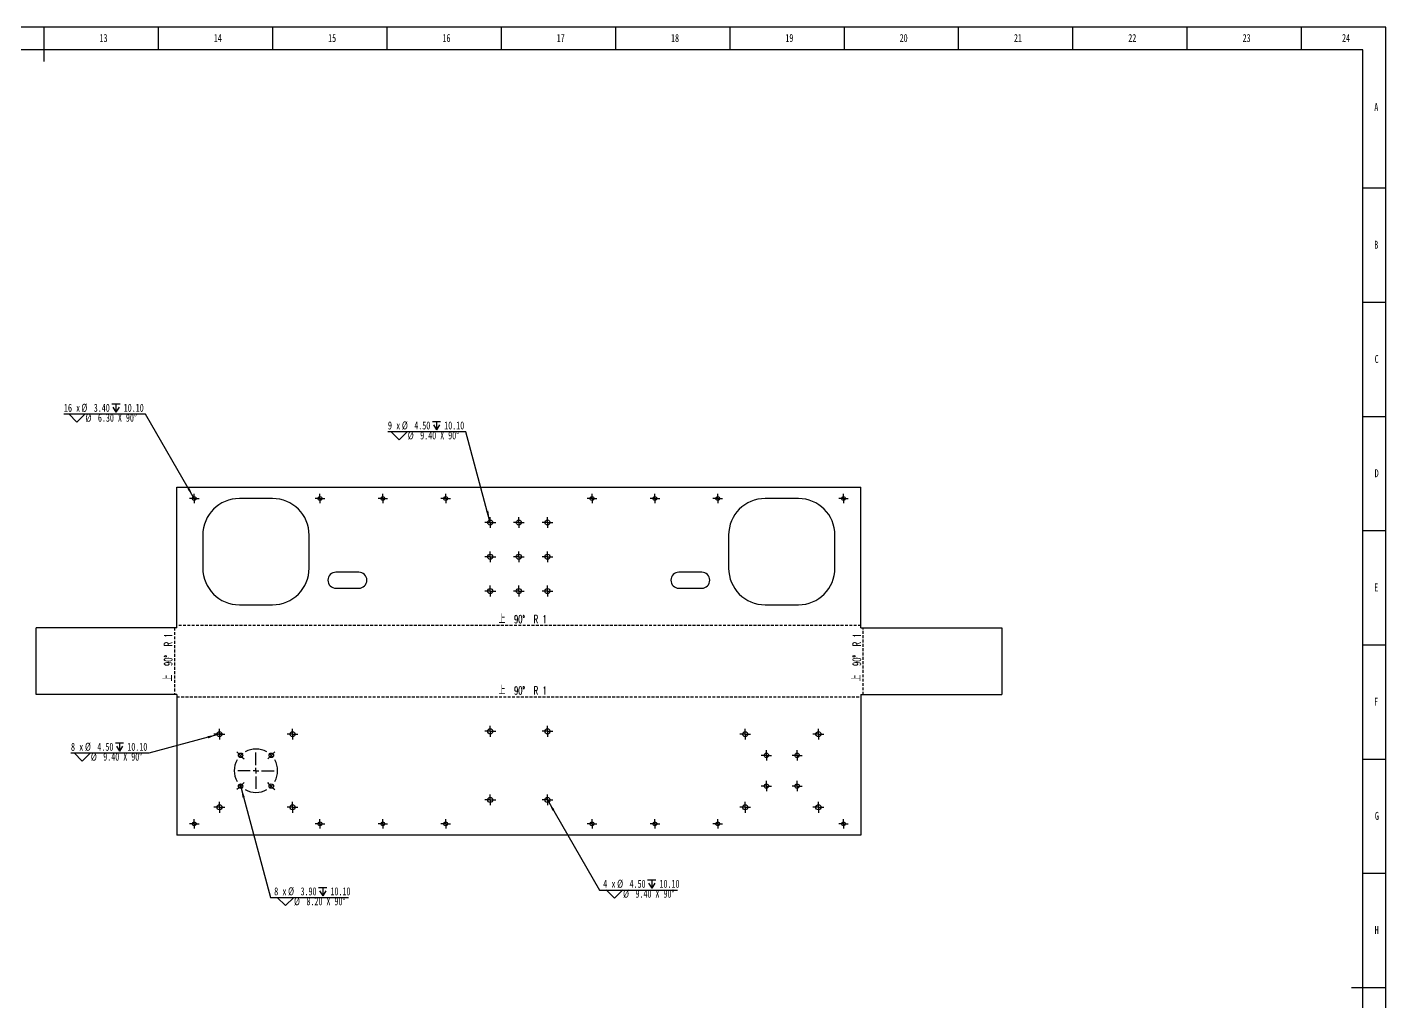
# Model space of a CAD drawing. Header units: millimetres. Extents: x 0 to 1189, y 0 to 841.
# Drawn here: x 595 to 1189, y 414 to 841 of the extents above; entities that cross this region are included whole.
import ezdxf

# ---------------------------------------------------------------- set-up
doc = ezdxf.new("R2010")
doc.units = ezdxf.units.MM
doc.linetypes.add('HIDDEN', pattern=[1.905, 1.27, -0.635])
doc.layers.add('10', color=7, linetype='Continuous')
doc.layers.add('5', color=7, linetype='Continuous')
doc.styles.add('SLDTEXTSTYLE5', font='TXT', dxfattribs={"width": 0.7})
doc.styles.add('SLDTEXTSTYLE6', font='TXT', dxfattribs={"width": 0.65})
doc.styles.add('SLDTEXTSTYLE7', font='TXT', dxfattribs={"width": 0.633333})
doc.styles.add('SLDTEXTSTYLE8', font='TXT', dxfattribs={"width": 0.609091, "bigfont": 'bigfont'})
doc.dimstyles.new('SLDDIMSTYLE1', dxfattribs={"dimtxt": 3.5, "dimasz": 4.08, "dimexe": 0, "dimexo": 0.0625, "dimgap": 0.875, "dimtad": 0, "dimtih": 1, "dimtoh": 1, "dimlfac": 2, "dimrnd": 1e-09, "dimzin": 4, "dimdsep": 46, "dimtxsty": 'SLDTEXTSTYLE5', "dimblk1": 'NONE', "dimsah": 1, "dimcen": 0, "dimadec": 0, "dimazin": 1, "dimtfac": 1, "dimtmove": 0, "dimatfit": 3, "dimldrblk": 'NONE', "dimfxl": 0, "dimfrac": 2, "dimtolj": 1, "dimtzin": 12, "dimarcsym": 0})

# ---------------------------------------------------------------- blocks, each defined once
blk = doc.blocks.new('SW_SYMBOL_HOLE_DEPTH')
at = {"layer": '10', "color": 0}
for p, q in [((0, 875), (800, 875)), ((100, 555), (400, 75)), ((400, 875), (400, 75)), ((700, 555), (400, 75))]:
    blk.add_line(p, q, dxfattribs=at)
blk = doc.blocks.new('SW_SYMBOL_HOLE_SINK')
at = {"layer": '10', "color": 0}
for p, q in [((0, 875), (800, 75)), ((800, 75), (1600, 875))]:
    blk.add_line(p, q, dxfattribs=at)
blk = doc.blocks.new('_D')
at = {"layer": '10'}
for p, q in [((646.43, 671.64), (610.76, 671.64)), ((667.35, 635.41), (646.43, 671.64)), ((668.2, 633.93), (667.35, 635.41))]:
    blk.add_line(p, q, dxfattribs=at)
blk.add_solid([(667.35, 635.41), (665.75, 639.19), (664.87, 638.68)], dxfattribs=at)
at = {"layer": '10', "xscale": 0.004511737089201878, "yscale": 0.004511737089201878, "zscale": 0.004511737089201878}
for name, p in [('SW_SYMBOL_HOLE_SINK', (612.87, 667.79)), ('SW_SYMBOL_HOLE_DEPTH', (631.73, 672.14))]:
    blk.add_blockref(name, p, dxfattribs=at)
at = {"layer": '10', "char_height": 3.5, "attachment_point": 1}
for s, insert, style in [('16 x', (610.76, 676.13), 'SLDTEXTSTYLE6'), ('%%c', (618.42, 676.14), 'SLDTEXTSTYLE5'), ('%%c', (620.23, 671.8), 'SLDTEXTSTYLE5'), ('3.40', (623.84, 676.13), 'SLDTEXTSTYLE5'), ('6.30 X 90°', (625.66, 671.78), 'SLDTEXTSTYLE5'), ('10.10', (636.94, 676.13), 'SLDTEXTSTYLE5')]:
    blk.add_mtext(s, dxfattribs=dict(at, insert=insert, style=style))
blk = doc.blocks.new('_None')
blk = doc.blocks.new('_D_1')
at = {"layer": '10'}
for p, q in [((786.62, 663.92), (752.49, 663.92)), ((796.99, 625.26), (786.62, 663.92)), ((797.57, 623.08), (796.99, 625.26))]:
    blk.add_line(p, q, dxfattribs=at)
blk.add_solid([(796.99, 625.26), (796.42, 629.33), (795.44, 629.07)], dxfattribs=at)
at = {"layer": '10', "xscale": 0.004511737089201878, "yscale": 0.004511737089201878, "zscale": 0.004511737089201878}
for name, p in [('SW_SYMBOL_HOLE_DEPTH', (771.93, 664.42)), ('SW_SYMBOL_HOLE_SINK', (753.83, 660.07))]:
    blk.add_blockref(name, p, dxfattribs=at)
at = {"layer": '10', "char_height": 3.5, "attachment_point": 1}
for s, insert, style in [('9 x', (752.49, 668.41), 'SLDTEXTSTYLE7'), ('%%c', (758.61, 668.42), 'SLDTEXTSTYLE5'), ('4.50', (764.04, 668.41), 'SLDTEXTSTYLE5'), ('10.10', (777.14, 668.41), 'SLDTEXTSTYLE5'), ('%%c', (761.19, 664.08), 'SLDTEXTSTYLE5'), ('9.40 X 90°', (766.62, 664.06), 'SLDTEXTSTYLE5')]:
    blk.add_mtext(s, dxfattribs=dict(at, insert=insert, style=style))
blk = doc.blocks.new('_D_2')
at = {"layer": '10'}
for p, q in [((821.71, 503.75), (822.84, 501.8)), ((822.84, 501.8), (845.06, 463.3)), ((845.06, 463.3), (879.2, 463.3))]:
    blk.add_line(p, q, dxfattribs=at)
blk.add_solid([(822.84, 501.8), (824.44, 498.01), (825.32, 498.52)], dxfattribs=at)
at = {"layer": '10', "xscale": 0.004511737089201878, "yscale": 0.004511737089201878, "zscale": 0.004511737089201878}
for name, p in [('SW_SYMBOL_HOLE_DEPTH', (866.09, 463.8)), ('SW_SYMBOL_HOLE_SINK', (847.99, 459.45))]:
    blk.add_blockref(name, p, dxfattribs=at)
at = {"layer": '10', "char_height": 3.5, "attachment_point": 1}
for s, insert, style in [('4 x', (846.65, 467.79), 'SLDTEXTSTYLE7'), ('%%c', (852.78, 467.81), 'SLDTEXTSTYLE5'), ('%%c', (855.36, 463.46), 'SLDTEXTSTYLE5'), ('4.50', (858.21, 467.79), 'SLDTEXTSTYLE5'), ('9.40 X 90°', (860.78, 463.45), 'SLDTEXTSTYLE5'), ('10.10', (871.31, 467.79), 'SLDTEXTSTYLE5')]:
    blk.add_mtext(s, dxfattribs=dict(at, insert=insert, style=style))
blk = doc.blocks.new('_D_3')
at = {"layer": '10'}
for p, q in [((687.81, 509.75), (688.31, 507.86)), ((688.31, 507.86), (701.14, 459.99)), ((701.14, 459.99), (735.27, 459.99))]:
    blk.add_line(p, q, dxfattribs=at)
blk.add_solid([(688.31, 507.86), (688.88, 503.79), (689.86, 504.05)], dxfattribs=at)
at = {"layer": '10', "xscale": 0.004511737089201878, "yscale": 0.004511737089201878, "zscale": 0.004511737089201878}
for name, p in [('SW_SYMBOL_HOLE_DEPTH', (722.16, 460.48)), ('SW_SYMBOL_HOLE_SINK', (704.07, 456.14))]:
    blk.add_blockref(name, p, dxfattribs=at)
at = {"layer": '10', "char_height": 3.5, "attachment_point": 1}
for s, insert, style in [('8 x', (702.73, 464.48), 'SLDTEXTSTYLE7'), ('%%c', (708.85, 464.49), 'SLDTEXTSTYLE5'), ('3.90', (714.28, 464.48), 'SLDTEXTSTYLE5'), ('10.10', (727.37, 464.48), 'SLDTEXTSTYLE5'), ('%%c', (711.43, 460.14), 'SLDTEXTSTYLE5'), ('8.20 X 90°', (716.86, 460.13), 'SLDTEXTSTYLE5')]:
    blk.add_mtext(s, dxfattribs=dict(at, insert=insert, style=style))
blk = doc.blocks.new('_D_4')
at = {"layer": '10'}
for p, q in [((677.69, 531.23), (647.99, 523.27)), ((679.86, 531.81), (677.69, 531.23)), ((647.99, 523.27), (613.85, 523.27))]:
    blk.add_line(p, q, dxfattribs=at)
blk.add_solid([(677.69, 531.23), (673.62, 530.66), (673.88, 529.68)], dxfattribs=at)
at = {"layer": '10', "xscale": 0.004511737089201878, "yscale": 0.004511737089201878, "zscale": 0.004511737089201878}
for name, p in [('SW_SYMBOL_HOLE_SINK', (615.2, 519.42)), ('SW_SYMBOL_HOLE_DEPTH', (633.3, 523.76))]:
    blk.add_blockref(name, p, dxfattribs=at)
at = {"layer": '10', "char_height": 3.5, "attachment_point": 1}
for s, insert, style in [('8 x', (613.85, 527.75), 'SLDTEXTSTYLE7'), ('%%c', (619.98, 527.77), 'SLDTEXTSTYLE5'), ('%%c', (622.56, 523.42), 'SLDTEXTSTYLE5'), ('4.50', (625.41, 527.75), 'SLDTEXTSTYLE5'), ('9.40 X 90°', (627.99, 523.41), 'SLDTEXTSTYLE5'), ('10.10', (638.51, 527.75), 'SLDTEXTSTYLE5')]:
    blk.add_mtext(s, dxfattribs=dict(at, insert=insert, style=style))
blk = doc.blocks.new('SW_CENTERMARKSYMBOL_30')
at = {"layer": '10', "color": 0}
for p, q in [((-14.32, 14.32), (-15.01, 15.01)), ((-13.44, 13.44), (-14.32, 14.32)), ((-13.44, 13.44), (-12.55, 12.55)), ((-12.55, 12.55), (-11.86, 11.86)), ((-6.72, 9.22), (-6.72, 14.69)), ((-0.88, 12.55), (-1.57, 11.86)), ((0, 13.44), (-0.88, 12.55)), ((0, 13.44), (0.88, 14.32)), ((0.88, 14.32), (1.57, 15.01)), ((-9.22, 6.72), (-14.69, 6.72)), ((-6.72, 6.72), (-7.97, 6.72)), ((-6.72, 6.72), (-6.72, 7.97)), ((-6.72, 6.72), (-6.72, 5.47)), ((-6.72, 6.72), (-5.47, 6.72)), ((-4.22, 6.72), (1.25, 6.72)), ((-13.44, 0), (-14.32, -0.88)), ((-13.44, 0), (-12.55, 0.88)), ((-12.55, 0.88), (-11.86, 1.57)), ((-6.72, 4.22), (-6.72, -1.25)), ((-0.88, 0.88), (-1.57, 1.57)), ((0, 0), (-0.88, 0.88)), ((0, 0), (0.88, -0.88)), ((-14.32, -0.88), (-15.01, -1.57)), ((0.88, -0.88), (1.57, -1.57))]:
    blk.add_line(p, q, dxfattribs=at)
for start, end in [(135, 142.53892), (127.46108, 135), (60.07784, 119.92216), (45, 52.53892), (37.46108, 45), (150.07784, 209.92216), (330.07784, 29.92216), (217.46108, 225), (225, 232.53892), (307.46108, 315), (315, 322.53892), (240.07784, 299.92216)]:
    blk.add_arc((-6.72, 6.72), 9.5, start, end, dxfattribs=at)
blk = doc.blocks.new('SW_CENTERMARKSYMBOL_31')
at = {"layer": '10', "color": 0}
for p, q in [((-1.25, 0), (-2.375, 0)), ((0, 0), (-1.25, 0)), ((0, 1.25), (0, 2.375)), ((0, 0), (0, 1.25)), ((0, 0), (0, -1.25)), ((0, 0), (1.25, 0)), ((1.25, 0), (2.375, 0)), ((0, -1.25), (0, -2.375))]:
    blk.add_line(p, q, dxfattribs=at)
blk = doc.blocks.new('SW_CENTERMARKSYMBOL_32')
at = {"layer": '10', "color": 0}
for p, q in [((-1.25, 0), (-2.375, 0)), ((0, 0), (-1.25, 0)), ((0, 1.25), (0, 2.375)), ((0, 0), (0, 1.25)), ((0, 0), (0, -1.25)), ((0, 0), (1.25, 0)), ((1.25, 0), (2.375, 0)), ((0, -1.25), (0, -2.375))]:
    blk.add_line(p, q, dxfattribs=at)
blk = doc.blocks.new('SW_CENTERMARKSYMBOL_33')
at = {"layer": '10', "color": 0}
for p, q in [((-1.25, 0), (-2.375, 0)), ((0, 0), (-1.25, 0)), ((0, 1.25), (0, 2.375)), ((0, 0), (0, 1.25)), ((0, 0), (0, -1.25)), ((0, 0), (1.25, 0)), ((1.25, 0), (2.375, 0)), ((0, -1.25), (0, -2.375))]:
    blk.add_line(p, q, dxfattribs=at)
blk = doc.blocks.new('SW_CENTERMARKSYMBOL_34')
at = {"layer": '10', "color": 0}
for p, q in [((-1.25, 0), (-2.375, 0)), ((0, 0), (-1.25, 0)), ((0, 1.25), (0, 2.375)), ((0, 0), (0, 1.25)), ((0, 0), (0, -1.25)), ((0, 0), (1.25, 0)), ((1.25, 0), (2.375, 0)), ((0, -1.25), (0, -2.375))]:
    blk.add_line(p, q, dxfattribs=at)
blk = doc.blocks.new('SW_CENTERMARKSYMBOL_35')
at = {"layer": '10', "color": 0}
for p, q in [((-1.25, 0), (-2.375, 0)), ((0, 0), (-1.25, 0)), ((0, 1.25), (0, 2.375)), ((0, 0), (0, 1.25)), ((0, 0), (0, -1.25)), ((0, 0), (1.25, 0)), ((1.25, 0), (2.375, 0)), ((0, -1.25), (0, -2.375))]:
    blk.add_line(p, q, dxfattribs=at)
blk = doc.blocks.new('SW_CENTERMARKSYMBOL_36')
at = {"layer": '10', "color": 0}
for p, q in [((-1.25, 0), (-2.375, 0)), ((0, 0), (-1.25, 0)), ((0, 1.25), (0, 2.375)), ((0, 0), (0, 1.25)), ((0, 0), (0, -1.25)), ((0, 0), (1.25, 0)), ((1.25, 0), (2.375, 0)), ((0, -1.25), (0, -2.375))]:
    blk.add_line(p, q, dxfattribs=at)
blk = doc.blocks.new('SW_CENTERMARKSYMBOL_37')
at = {"layer": '10', "color": 0}
for p, q in [((-1.25, 0), (-2.375, 0)), ((0, 0), (-1.25, 0)), ((0, 1.25), (0, 2.375)), ((0, 0), (0, 1.25)), ((0, 0), (0, -1.25)), ((0, 0), (1.25, 0)), ((1.25, 0), (2.375, 0)), ((0, -1.25), (0, -2.375))]:
    blk.add_line(p, q, dxfattribs=at)
blk = doc.blocks.new('SW_CENTERMARKSYMBOL_38')
at = {"layer": '10', "color": 0}
for p, q in [((-1.25, 0), (-2.375, 0)), ((0, 0), (-1.25, 0)), ((0, 1.25), (0, 2.375)), ((0, 0), (0, 1.25)), ((0, 0), (0, -1.25)), ((0, 0), (1.25, 0)), ((1.25, 0), (2.375, 0)), ((0, -1.25), (0, -2.375))]:
    blk.add_line(p, q, dxfattribs=at)
blk = doc.blocks.new('SW_CENTERMARKSYMBOL_39')
at = {"layer": '10', "color": 0}
for p, q in [((-1.25, 0), (-2.375, 0)), ((0, 0), (-1.25, 0)), ((0, 1.25), (0, 2.375)), ((0, 0), (0, 1.25)), ((0, 0), (0, -1.25)), ((0, 0), (1.25, 0)), ((1.25, 0), (2.375, 0)), ((0, -1.25), (0, -2.375))]:
    blk.add_line(p, q, dxfattribs=at)
blk = doc.blocks.new('SW_CENTERMARKSYMBOL_40')
at = {"layer": '10', "color": 0}
for p, q in [((-1.25, 0), (-2.375, 0)), ((0, 0), (-1.25, 0)), ((0, 1.25), (0, 2.375)), ((0, 0), (0, 1.25)), ((0, 0), (0, -1.25)), ((0, 0), (1.25, 0)), ((1.25, 0), (2.375, 0)), ((0, -1.25), (0, -2.375))]:
    blk.add_line(p, q, dxfattribs=at)
blk = doc.blocks.new('SW_CENTERMARKSYMBOL_41')
at = {"layer": '10', "color": 0}
for p, q in [((-1.25, 0), (-2.375, 0)), ((0, 0), (-1.25, 0)), ((0, 1.25), (0, 2.375)), ((0, 0), (0, 1.25)), ((0, 0), (0, -1.25)), ((0, 0), (1.25, 0)), ((1.25, 0), (2.375, 0)), ((0, -1.25), (0, -2.375))]:
    blk.add_line(p, q, dxfattribs=at)
blk = doc.blocks.new('SW_CENTERMARKSYMBOL_42')
at = {"layer": '10', "color": 0}
for p, q in [((-1.25, 0), (-2.375, 0)), ((0, 0), (-1.25, 0)), ((0, 1.25), (0, 2.375)), ((0, 0), (0, 1.25)), ((0, 0), (0, -1.25)), ((0, 0), (1.25, 0)), ((1.25, 0), (2.375, 0)), ((0, -1.25), (0, -2.375))]:
    blk.add_line(p, q, dxfattribs=at)
blk = doc.blocks.new('SW_CENTERMARKSYMBOL_43')
at = {"layer": '10', "color": 0}
for p, q in [((-1.25, 0), (-2.225, 0)), ((0, 0), (-1.25, 0)), ((0, 1.25), (0, 2.225)), ((0, 0), (0, 1.25)), ((0, 0), (0, -1.25)), ((0, 0), (1.25, 0)), ((1.25, 0), (2.225, 0)), ((0, -1.25), (0, -2.225))]:
    blk.add_line(p, q, dxfattribs=at)
blk = doc.blocks.new('SW_CENTERMARKSYMBOL_44')
at = {"layer": '10', "color": 0}
for p, q in [((-1.25, 0), (-2.225, 0)), ((0, 0), (-1.25, 0)), ((0, 1.25), (0, 2.225)), ((0, 0), (0, 1.25)), ((0, 0), (0, -1.25)), ((0, 0), (1.25, 0)), ((1.25, 0), (2.225, 0)), ((0, -1.25), (0, -2.225))]:
    blk.add_line(p, q, dxfattribs=at)
blk = doc.blocks.new('SW_CENTERMARKSYMBOL_45')
at = {"layer": '10', "color": 0}
for p, q in [((-1.25, 0), (-2.225, 0)), ((0, 0), (-1.25, 0)), ((0, 1.25), (0, 2.225)), ((0, 0), (0, 1.25)), ((0, 0), (0, -1.25)), ((0, 0), (1.25, 0)), ((1.25, 0), (2.225, 0)), ((0, -1.25), (0, -2.225))]:
    blk.add_line(p, q, dxfattribs=at)
blk = doc.blocks.new('SW_CENTERMARKSYMBOL_46')
at = {"layer": '10', "color": 0}
for p, q in [((-1.25, 0), (-2.225, 0)), ((0, 0), (-1.25, 0)), ((0, 1.25), (0, 2.225)), ((0, 0), (0, 1.25)), ((0, 0), (0, -1.25)), ((0, 0), (1.25, 0)), ((1.25, 0), (2.225, 0)), ((0, -1.25), (0, -2.225))]:
    blk.add_line(p, q, dxfattribs=at)
blk = doc.blocks.new('SW_CENTERMARKSYMBOL_47')
at = {"layer": '10', "color": 0}
for p, q in [((-1.25, 0), (-2.1, 0)), ((0, 0), (-1.25, 0)), ((0, 1.25), (0, 2.1)), ((0, 0), (0, 1.25)), ((0, 0), (0, -1.25)), ((0, 0), (1.25, 0)), ((1.25, 0), (2.1, 0)), ((0, -1.25), (0, -2.1))]:
    blk.add_line(p, q, dxfattribs=at)
blk = doc.blocks.new('SW_CENTERMARKSYMBOL_48')
at = {"layer": '10', "color": 0}
for p, q in [((-1.25, 0), (-2.1, 0)), ((0, 0), (-1.25, 0)), ((0, 1.25), (0, 2.1)), ((0, 0), (0, 1.25)), ((0, 0), (0, -1.25)), ((0, 0), (1.25, 0)), ((1.25, 0), (2.1, 0)), ((0, -1.25), (0, -2.1))]:
    blk.add_line(p, q, dxfattribs=at)
blk = doc.blocks.new('SW_CENTERMARKSYMBOL_49')
at = {"layer": '10', "color": 0}
for p, q in [((-1.25, 0), (-2.1, 0)), ((0, 0), (-1.25, 0)), ((0, 1.25), (0, 2.1)), ((0, 0), (0, 1.25)), ((0, 0), (0, -1.25)), ((0, 0), (1.25, 0)), ((1.25, 0), (2.1, 0)), ((0, -1.25), (0, -2.1))]:
    blk.add_line(p, q, dxfattribs=at)
blk = doc.blocks.new('SW_CENTERMARKSYMBOL_50')
at = {"layer": '10', "color": 0}
for p, q in [((-1.25, 0), (-2.1, 0)), ((0, 0), (-1.25, 0)), ((0, 1.25), (0, 2.1)), ((0, 0), (0, 1.25)), ((0, 0), (0, -1.25)), ((0, 0), (1.25, 0)), ((1.25, 0), (2.1, 0)), ((0, -1.25), (0, -2.1))]:
    blk.add_line(p, q, dxfattribs=at)
blk = doc.blocks.new('SW_CENTERMARKSYMBOL_51')
at = {"layer": '10', "color": 0}
for p, q in [((-1.25, 0), (-2.1, 0)), ((0, 0), (-1.25, 0)), ((0, 1.25), (0, 2.1)), ((0, 0), (0, 1.25)), ((0, 0), (0, -1.25)), ((0, 0), (1.25, 0)), ((1.25, 0), (2.1, 0)), ((0, -1.25), (0, -2.1))]:
    blk.add_line(p, q, dxfattribs=at)
blk = doc.blocks.new('SW_CENTERMARKSYMBOL_52')
at = {"layer": '10', "color": 0}
for p, q in [((-1.25, 0), (-2.1, 0)), ((0, 0), (-1.25, 0)), ((0, 1.25), (0, 2.1)), ((0, 0), (0, 1.25)), ((0, 0), (0, -1.25)), ((0, 0), (1.25, 0)), ((1.25, 0), (2.1, 0)), ((0, -1.25), (0, -2.1))]:
    blk.add_line(p, q, dxfattribs=at)
blk = doc.blocks.new('SW_CENTERMARKSYMBOL_53')
at = {"layer": '10', "color": 0}
for p, q in [((-1.25, 0), (-2.1, 0)), ((0, 0), (-1.25, 0)), ((0, 1.25), (0, 2.1)), ((0, 0), (0, 1.25)), ((0, 0), (0, -1.25)), ((0, 0), (1.25, 0)), ((1.25, 0), (2.1, 0)), ((0, -1.25), (0, -2.1))]:
    blk.add_line(p, q, dxfattribs=at)
blk = doc.blocks.new('SW_CENTERMARKSYMBOL_54')
at = {"layer": '10', "color": 0}
for p, q in [((-1.25, 0), (-2.1, 0)), ((0, 0), (-1.25, 0)), ((0, 1.25), (0, 2.1)), ((0, 0), (0, 1.25)), ((0, 0), (0, -1.25)), ((0, 0), (1.25, 0)), ((1.25, 0), (2.1, 0)), ((0, -1.25), (0, -2.1))]:
    blk.add_line(p, q, dxfattribs=at)
blk = doc.blocks.new('SW_CENTERMARKSYMBOL_55')
at = {"layer": '10', "color": 0}
for p, q in [((-1.25, 0), (-2.375, 0)), ((0, 0), (-1.25, 0)), ((0, 1.25), (0, 2.375)), ((0, 0), (0, 1.25)), ((0, 0), (0, -1.25)), ((0, 0), (1.25, 0)), ((1.25, 0), (2.375, 0)), ((0, -1.25), (0, -2.375))]:
    blk.add_line(p, q, dxfattribs=at)
blk = doc.blocks.new('SW_CENTERMARKSYMBOL_56')
at = {"layer": '10', "color": 0}
for p, q in [((-1.25, 0), (-2.375, 0)), ((0, 0), (-1.25, 0)), ((0, 1.25), (0, 2.375)), ((0, 0), (0, 1.25)), ((0, 0), (0, -1.25)), ((0, 0), (1.25, 0)), ((1.25, 0), (2.375, 0)), ((0, -1.25), (0, -2.375))]:
    blk.add_line(p, q, dxfattribs=at)
blk = doc.blocks.new('SW_CENTERMARKSYMBOL_57')
at = {"layer": '10', "color": 0}
for p, q in [((-1.25, 0), (-2.375, 0)), ((0, 0), (-1.25, 0)), ((0, 1.25), (0, 2.375)), ((0, 0), (0, 1.25)), ((0, 0), (0, -1.25)), ((0, 0), (1.25, 0)), ((1.25, 0), (2.375, 0)), ((0, -1.25), (0, -2.375))]:
    blk.add_line(p, q, dxfattribs=at)
blk = doc.blocks.new('SW_CENTERMARKSYMBOL_58')
at = {"layer": '10', "color": 0}
for p, q in [((-1.25, 0), (-2.375, 0)), ((0, 0), (-1.25, 0)), ((0, 1.25), (0, 2.375)), ((0, 0), (0, 1.25)), ((0, 0), (0, -1.25)), ((0, 0), (1.25, 0)), ((1.25, 0), (2.375, 0)), ((0, -1.25), (0, -2.375))]:
    blk.add_line(p, q, dxfattribs=at)
blk = doc.blocks.new('SW_CENTERMARKSYMBOL_59')
at = {"layer": '10', "color": 0}
for p, q in [((-1.25, 0), (-2.375, 0)), ((0, 0), (-1.25, 0)), ((0, 1.25), (0, 2.375)), ((0, 0), (0, 1.25)), ((0, 0), (0, -1.25)), ((0, 0), (1.25, 0)), ((1.25, 0), (2.375, 0)), ((0, -1.25), (0, -2.375))]:
    blk.add_line(p, q, dxfattribs=at)
blk = doc.blocks.new('SW_CENTERMARKSYMBOL_60')
at = {"layer": '10', "color": 0}
for p, q in [((-1.25, 0), (-2.375, 0)), ((0, 0), (-1.25, 0)), ((0, 1.25), (0, 2.375)), ((0, 0), (0, 1.25)), ((0, 0), (0, -1.25)), ((0, 0), (1.25, 0)), ((1.25, 0), (2.375, 0)), ((0, -1.25), (0, -2.375))]:
    blk.add_line(p, q, dxfattribs=at)
blk = doc.blocks.new('SW_CENTERMARKSYMBOL_61')
at = {"layer": '10', "color": 0}
for p, q in [((-1.25, 0), (-2.375, 0)), ((0, 0), (-1.25, 0)), ((0, 1.25), (0, 2.375)), ((0, 0), (0, 1.25)), ((0, 0), (0, -1.25)), ((0, 0), (1.25, 0)), ((1.25, 0), (2.375, 0)), ((0, -1.25), (0, -2.375))]:
    blk.add_line(p, q, dxfattribs=at)
blk = doc.blocks.new('SW_CENTERMARKSYMBOL_62')
at = {"layer": '10', "color": 0}
for p, q in [((-1.25, 0), (-2.375, 0)), ((0, 0), (-1.25, 0)), ((0, 1.25), (0, 2.375)), ((0, 0), (0, 1.25)), ((0, 0), (0, -1.25)), ((0, 0), (1.25, 0)), ((1.25, 0), (2.375, 0)), ((0, -1.25), (0, -2.375))]:
    blk.add_line(p, q, dxfattribs=at)
blk = doc.blocks.new('SW_CENTERMARKSYMBOL_63')
at = {"layer": '10', "color": 0}
for p, q in [((-1.25, 0), (-2.375, 0)), ((0, 0), (-1.25, 0)), ((0, 1.25), (0, 2.375)), ((0, 0), (0, 1.25)), ((0, 0), (0, -1.25)), ((0, 0), (1.25, 0)), ((1.25, 0), (2.375, 0)), ((0, -1.25), (0, -2.375))]:
    blk.add_line(p, q, dxfattribs=at)
blk = doc.blocks.new('SW_CENTERMARKSYMBOL_64')
at = {"layer": '10', "color": 0}
for p, q in [((-1.25, 0), (-2.1, 0)), ((0, 0), (-1.25, 0)), ((0, 1.25), (0, 2.1)), ((0, 0), (0, 1.25)), ((0, 0), (0, -1.25)), ((0, 0), (1.25, 0)), ((1.25, 0), (2.1, 0)), ((0, -1.25), (0, -2.1))]:
    blk.add_line(p, q, dxfattribs=at)
blk = doc.blocks.new('SW_CENTERMARKSYMBOL_65')
at = {"layer": '10', "color": 0}
for p, q in [((-1.25, 0), (-2.1, 0)), ((0, 0), (-1.25, 0)), ((0, 1.25), (0, 2.1)), ((0, 0), (0, 1.25)), ((0, 0), (0, -1.25)), ((0, 0), (1.25, 0)), ((1.25, 0), (2.1, 0)), ((0, -1.25), (0, -2.1))]:
    blk.add_line(p, q, dxfattribs=at)
blk = doc.blocks.new('SW_CENTERMARKSYMBOL_66')
at = {"layer": '10', "color": 0}
for p, q in [((-1.25, 0), (-2.1, 0)), ((0, 0), (-1.25, 0)), ((0, 1.25), (0, 2.1)), ((0, 0), (0, 1.25)), ((0, 0), (0, -1.25)), ((0, 0), (1.25, 0)), ((1.25, 0), (2.1, 0)), ((0, -1.25), (0, -2.1))]:
    blk.add_line(p, q, dxfattribs=at)
blk = doc.blocks.new('SW_CENTERMARKSYMBOL_67')
at = {"layer": '10', "color": 0}
for p, q in [((-1.25, 0), (-2.1, 0)), ((0, 0), (-1.25, 0)), ((0, 1.25), (0, 2.1)), ((0, 0), (0, 1.25)), ((0, 0), (0, -1.25)), ((0, 0), (1.25, 0)), ((1.25, 0), (2.1, 0)), ((0, -1.25), (0, -2.1))]:
    blk.add_line(p, q, dxfattribs=at)
blk = doc.blocks.new('SW_CENTERMARKSYMBOL_68')
at = {"layer": '10', "color": 0}
for p, q in [((-1.25, 0), (-2.1, 0)), ((0, 0), (-1.25, 0)), ((0, 1.25), (0, 2.1)), ((0, 0), (0, 1.25)), ((0, 0), (0, -1.25)), ((0, 0), (1.25, 0)), ((1.25, 0), (2.1, 0)), ((0, -1.25), (0, -2.1))]:
    blk.add_line(p, q, dxfattribs=at)
blk = doc.blocks.new('SW_CENTERMARKSYMBOL_69')
at = {"layer": '10', "color": 0}
for p, q in [((-1.25, 0), (-2.1, 0)), ((0, 0), (-1.25, 0)), ((0, 1.25), (0, 2.1)), ((0, 0), (0, 1.25)), ((0, 0), (0, -1.25)), ((0, 0), (1.25, 0)), ((1.25, 0), (2.1, 0)), ((0, -1.25), (0, -2.1))]:
    blk.add_line(p, q, dxfattribs=at)
blk = doc.blocks.new('SW_CENTERMARKSYMBOL_70')
at = {"layer": '10', "color": 0}
for p, q in [((-1.25, 0), (-2.1, 0)), ((0, 0), (-1.25, 0)), ((0, 1.25), (0, 2.1)), ((0, 0), (0, 1.25)), ((0, 0), (0, -1.25)), ((0, 0), (1.25, 0)), ((1.25, 0), (2.1, 0)), ((0, -1.25), (0, -2.1))]:
    blk.add_line(p, q, dxfattribs=at)
blk = doc.blocks.new('SW_CENTERMARKSYMBOL_71')
at = {"layer": '10', "color": 0}
for p, q in [((-1.25, 0), (-2.1, 0)), ((0, 0), (-1.25, 0)), ((0, 1.25), (0, 2.1)), ((0, 0), (0, 1.25)), ((0, 0), (0, -1.25)), ((0, 0), (1.25, 0)), ((1.25, 0), (2.1, 0)), ((0, -1.25), (0, -2.1))]:
    blk.add_line(p, q, dxfattribs=at)

msp = doc.modelspace()

# ---------------------------------------------------------------- linework, layer by layer
at = {"color": 7, "linetype": 'Continuous', "lineweight": 25}
for p, q in [((660.1302, 639.6691), (959.4231, 639.6691)), ((660.1302, 578.1164), (660.1302, 639.6691)), ((959.4231, 578.1164), (959.4231, 639.6691)), ((702.0267, 634.6691), (687.5267, 634.6691)), ((932.0267, 634.6691), (917.5267, 634.6691)), ((671.5267, 618.6691), (671.5267, 604.1691)), ((718.0267, 604.1691), (718.0267, 618.6691)), ((901.5267, 618.6691), (901.5267, 604.1691)), ((948.0267, 604.1691), (948.0267, 618.6691)), ((739.7767, 602.4191), (729.7767, 602.4191)), ((889.7767, 602.4191), (879.7767, 602.4191)), ((729.7767, 595.4191), (739.7767, 595.4191)), ((879.7767, 595.4191), (889.7767, 595.4191)), ((687.5267, 588.1691), (702.0267, 588.1691)), ((917.5267, 588.1691), (932.0267, 588.1691)), ((598.5776, 548.8236), (598.5776, 578.1164)), ((660.1302, 578.1164), (598.5776, 578.1164)), ((959.4231, 578.1164), (1020.9758, 578.1164)), ((1020.9758, 578.1164), (1020.9758, 548.8236)), ((660.1302, 548.8236), (598.5776, 548.8236)), ((660.1302, 548.8236), (660.1302, 487.2709)), ((959.4231, 548.8236), (1020.9758, 548.8236)), ((959.4231, 548.8236), (959.4231, 487.2709)), ((959.4231, 487.2709), (660.1302, 487.2709))]:
    msp.add_line(p, q, dxfattribs=at)
at = {"color": 7, "linetype": 'HIDDEN'}
for p, q in [((659.1771, 578.1164), (659.1771, 548.8236)), ((659.1771, 578.1164), (659.1771, 548.8236)), ((959.4231, 579.0696), (660.1302, 579.0696)), ((959.4231, 579.0696), (660.1302, 579.0696)), ((960.3762, 548.8236), (960.3762, 578.1164)), ((960.3762, 548.8236), (960.3762, 578.1164)), ((660.1302, 547.8704), (959.4231, 547.8704)), ((660.1302, 547.8704), (959.4231, 547.8704))]:
    msp.add_line(p, q, dxfattribs=at)
at = {"color": 7, "linetype": 'Continuous', "lineweight": 25}
for centre, radius in [((667.7767, 634.6691), 0.85), ((722.7767, 634.6691), 0.85), ((750.2767, 634.6691), 0.85), ((777.7767, 634.6691), 0.85), ((841.7767, 634.6691), 0.85), ((869.2767, 634.6691), 0.85), ((896.7767, 634.6691), 0.85), ((951.7767, 634.6691), 0.85), ((797.2767, 624.1691), 1.125), ((809.7767, 624.1691), 1.125), ((822.2767, 624.1691), 1.125), ((797.2767, 609.1691), 1.125), ((809.7767, 609.1691), 1.125), ((822.2767, 609.1691), 1.125), ((797.2767, 594.1691), 1.125), ((809.7767, 594.1691), 1.125), ((822.2767, 594.1691), 1.125), ((678.7767, 531.5209), 1.125), ((710.7767, 531.5209), 1.125), ((797.2767, 532.7709), 1.125), ((822.2767, 532.7709), 1.125), ((908.7767, 531.5209), 1.125), ((940.7767, 531.5209), 1.125), ((688.0592, 522.2384), 0.975), ((701.4942, 522.2384), 0.975), ((918.0592, 522.2384), 0.975), ((931.4942, 522.2384), 0.975), ((688.0592, 508.8034), 0.975), ((701.4942, 508.8034), 0.975), ((918.0592, 508.8034), 0.975), ((931.4942, 508.8034), 0.975), ((678.7767, 499.5209), 1.125), ((710.7767, 499.5209), 1.125), ((797.2767, 502.7709), 1.125), ((822.2767, 502.7709), 1.125), ((908.7767, 499.5209), 1.125), ((940.7767, 499.5209), 1.125), ((667.7767, 492.2709), 0.85), ((722.7767, 492.2709), 0.85), ((750.2767, 492.2709), 0.85), ((777.7767, 492.2709), 0.85), ((841.7767, 492.2709), 0.85), ((869.2767, 492.2709), 0.85), ((896.7767, 492.2709), 0.85), ((951.7767, 492.2709), 0.85)]:
    msp.add_circle(centre, radius, dxfattribs=at)
for centre, radius, start, end in [((687.5267, 618.6691), 16, 90, 180), ((702.0267, 618.6691), 16, 0, 90), ((917.5267, 618.6691), 16, 90, 180), ((932.0267, 618.6691), 16, 0, 90), ((687.5267, 604.1691), 16, 180, 270), ((702.0267, 604.1691), 16, 270, 0), ((729.7767, 598.9191), 3.5, 90, 270), ((739.7767, 598.9191), 3.5, 270, 90), ((879.7767, 598.9191), 3.5, 90, 270), ((889.7767, 598.9191), 3.5, 270, 90), ((917.5267, 604.1691), 16, 180, 270), ((932.0267, 604.1691), 16, 270, 0)]:
    msp.add_arc(centre, radius, start, end, dxfattribs=at)
at = {"layer": '5', "color": 7}
for p, q in [((1189, 841), (0, 841)), ((1189, 0), (1189, 841))]:
    msp.add_line(p, q, dxfattribs=at)
at = {"layer": '5', "lineweight": 25}
for p, q in [((602, 841), (602, 826)), ((1189, 420.5), (1174, 420.5))]:
    msp.add_line(p, q, dxfattribs=at)
at = {"layer": '5'}
for p, q in [((652, 841), (652, 831.0501)), ((702, 841), (702, 831.0501)), ((752, 841), (752, 831.0501)), ((802, 841), (802, 831.0501)), ((852, 841), (852, 831.0501)), ((902, 841), (902, 831.0501)), ((952, 841), (952, 831.0501)), ((1002, 841), (1002, 831.0501)), ((1052, 841), (1052, 831.0501)), ((1102, 841), (1102, 831.0501)), ((1152, 841), (1152, 831.0501)), ((1189, 770.5), (1179, 770.5)), ((1189, 720.5), (1179, 720.5)), ((1189, 670.5), (1179, 670.5)), ((1189, 620.5), (1179, 620.5)), ((1189, 570.5), (1179, 570.5)), ((1189, 520.5), (1179, 520.5)), ((1189, 470.5), (1179, 470.5))]:
    msp.add_line(p, q, dxfattribs=at)
at = {"layer": '5', "color": 7, "lineweight": 25}
for p, q in [((1179, 831.0501), (25, 831.0501)), ((1179, 10), (1179, 831.0501))]:
    msp.add_line(p, q, dxfattribs=at)

# ---------------------------------------------------------------- block references
at = {"layer": '10'}
for name, p in [('SW_CENTERMARKSYMBOL_67', (667.7767, 634.6691)), ('SW_CENTERMARKSYMBOL_65', (722.7767, 634.6691)), ('SW_CENTERMARKSYMBOL_64', (750.2767, 634.6691)), ('SW_CENTERMARKSYMBOL_66', (777.7767, 634.6691)), ('SW_CENTERMARKSYMBOL_70', (841.7767, 634.6691)), ('SW_CENTERMARKSYMBOL_68', (869.2767, 634.6691)), ('SW_CENTERMARKSYMBOL_69', (896.7767, 634.6691)), ('SW_CENTERMARKSYMBOL_71', (951.7767, 634.6691)), ('SW_CENTERMARKSYMBOL_61', (797.2767, 624.1691)), ('SW_CENTERMARKSYMBOL_56', (809.7767, 624.1691)), ('SW_CENTERMARKSYMBOL_59', (822.2767, 624.1691)), ('SW_CENTERMARKSYMBOL_55', (797.2767, 609.1691)), ('SW_CENTERMARKSYMBOL_63', (809.7767, 609.1691)), ('SW_CENTERMARKSYMBOL_58', (822.2767, 609.1691)), ('SW_CENTERMARKSYMBOL_60', (797.2767, 594.1691)), ('SW_CENTERMARKSYMBOL_57', (809.7767, 594.1691)), ('SW_CENTERMARKSYMBOL_62', (822.2767, 594.1691)), ('SW_CENTERMARKSYMBOL_32', (797.2767, 532.7709)), ('SW_CENTERMARKSYMBOL_31', (822.2767, 532.7709)), ('SW_CENTERMARKSYMBOL_37', (678.7767, 531.5209)), ('SW_CENTERMARKSYMBOL_35', (710.7767, 531.5209)), ('SW_CENTERMARKSYMBOL_39', (908.7767, 531.5209)), ('SW_CENTERMARKSYMBOL_41', (940.7767, 531.5209)), ('SW_CENTERMARKSYMBOL_30', (701.4942, 508.8034)), ('SW_CENTERMARKSYMBOL_44', (918.0592, 522.2384)), ('SW_CENTERMARKSYMBOL_45', (931.4942, 522.2384)), ('SW_CENTERMARKSYMBOL_43', (918.0592, 508.8034)), ('SW_CENTERMARKSYMBOL_46', (931.4942, 508.8034)), ('SW_CENTERMARKSYMBOL_36', (678.7767, 499.5209)), ('SW_CENTERMARKSYMBOL_38', (710.7767, 499.5209)), ('SW_CENTERMARKSYMBOL_34', (797.2767, 502.7709)), ('SW_CENTERMARKSYMBOL_33', (822.2767, 502.7709)), ('SW_CENTERMARKSYMBOL_42', (908.7767, 499.5209)), ('SW_CENTERMARKSYMBOL_40', (940.7767, 499.5209)), ('SW_CENTERMARKSYMBOL_50', (667.7767, 492.2709)), ('SW_CENTERMARKSYMBOL_48', (722.7767, 492.2709)), ('SW_CENTERMARKSYMBOL_47', (750.2767, 492.2709)), ('SW_CENTERMARKSYMBOL_49', (777.7767, 492.2709)), ('SW_CENTERMARKSYMBOL_53', (841.7767, 492.2709)), ('SW_CENTERMARKSYMBOL_51', (869.2767, 492.2709)), ('SW_CENTERMARKSYMBOL_52', (896.7767, 492.2709)), ('SW_CENTERMARKSYMBOL_54', (951.7767, 492.2709))]:
    msp.add_blockref(name, p, dxfattribs=at)

# ---------------------------------------------------------------- texts
at = {"color": 7, "linetype": 'Continuous', "lineweight": 0, "char_height": 3.5, "attachment_point": 2, "style": 'SLDTEXTSTYLE8'}
for insert in [(811.4173, 583.5621), (811.4173, 552.363)]:
    msp.add_mtext('上  90°  R 1', dxfattribs=dict(at, insert=insert))
at = {"color": 7, "linetype": 'Continuous', "lineweight": 0, "char_height": 3.5, "attachment_point": 2, "rotation": 90, "style": 'SLDTEXTSTYLE8'}
for insert in [(654.6845, 565.1106), (955.8836, 565.1106)]:
    msp.add_mtext('上  90°  R 1', dxfattribs=dict(at, insert=insert))
at = {"layer": '10', "char_height": 3.5, "attachment_point": 2, "style": 'SLDTEXTSTYLE5'}
for s, insert in [('13', (628.0889, 838.0022)), ('16', (778.0913, 838.0022)), ('18', (878.0913, 838.0022)), ('19', (928.0913, 838.0022)), ('20', (978.0889, 838.0022)), ('21', (1028.0889, 838.0022)), ('22', (1078.0889, 838.0022)), ('23', (1128.0889, 838.0022)), ('24', (1171.5889, 838.0022)), ('14', (678.0889, 838.0022)), ('15', (728.0889, 838.0022)), ('17', (828.0913, 838.0022)), ('A', (1184.8203, 807.7522)), ('B', (1184.8203, 747.5022)), ('C', (1184.9819, 697.5022)), ('D', (1184.9844, 647.5022)), ('E', (1184.8179, 597.5022)), ('F', (1184.779, 547.5022)), ('G', (1185.0938, 497.5022)), ('H', (1184.9844, 447.5022))]:
    msp.add_mtext(s, dxfattribs=dict(at, insert=insert))

# ---------------------------------------------------------------- dimensions: what is measured, and where the dimension line sits
at = {"layer": '10'}
for p1, p2, text, picture, middle in [((668.2017, 633.933), (667.3516, 635.4052), '16 x <> {\\fGDT;x} 10.10\\P{\\fGDT;w}%%c 6.30 X 90°\\P', '_D', (627.7969, 671.6174)), ((797.5679, 623.0825), (796.9855, 625.2558), '9 x <> {\\fGDT;x} 10.10\\P{\\fGDT;w}%%c 9.40 X 90°\\P', '_D_1', (768.7629, 663.898)), ((679.8633, 531.8122), (677.69, 531.2296), '8 x <> {\\fGDT;x} 10.10\\P{\\fGDT;w}%%c 9.40 X 90°\\P', '_D_4', (630.1278, 523.2432)), ((687.8068, 509.7452), (688.3115, 507.8616), '8 x <> {\\fGDT;x} 10.10\\P{\\fGDT;w}%%c 8.20 X 90°\\P', '_D_3', (718.9967, 459.9636)), ((821.7142, 503.7452), (822.8391, 501.7966), '4 x <> {\\fGDT;x} 10.10\\P{\\fGDT;w}%%c 9.40 X 90°\\P', '_D_2', (862.9241, 463.2797))]:
    dim = msp.add_diameter_dim_2p(p1=p1, p2=p2, text=text, dimstyle='SLDDIMSTYLE1', dxfattribs=at)
    dim.commit()
    dim.dimension.update_dxf_attribs({"geometry": picture, "text_midpoint": middle, "dimtype": 163})

doc.saveas('drawing.dxf')
